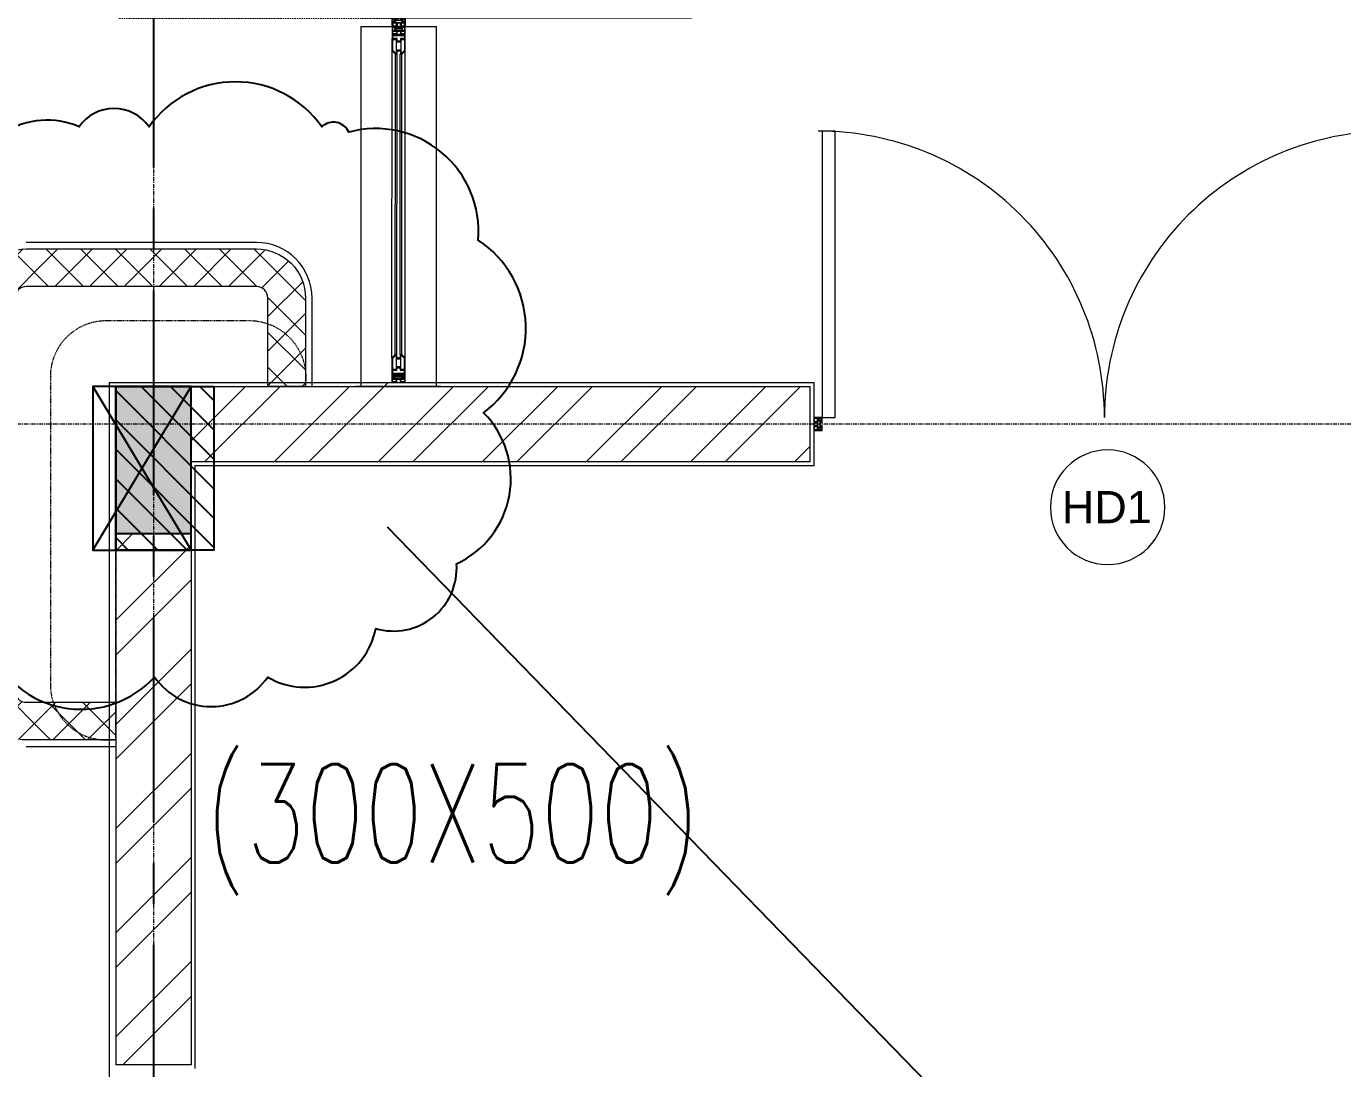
# Model space of a CAD drawing. Header units: millimetres. Extents: x 2659630 to 6742168, y -2425387 to -732288.
# Drawn here: x 3940122 to 3944147, y -1155237 to -1152052 of the extents above; entities that cross this region are included whole.
import ezdxf
from ezdxf.enums import TextEntityAlignment as Align

# ---------------------------------------------------------------- set-up
doc = ezdxf.new("R2010")
doc.units = ezdxf.units.MM
for name, pattern in [('CENTER', [2, 1.25, -0.25, 0.25, -0.25]), ('Grid Line', [22.224999999999994, 12.7, -3.174999999999999, 3.174999999999999, -3.174999999999999]), ('Hidden', [7.143750000000001, 4.7625, -2.38125]), ('Overhead', [3.96875, 2.38125, -1.5875])]:
    doc.linetypes.add(name, pattern=pattern)
for name, color, linetype, lineweight in [('A-ANNO-DIMS', 211, 'Continuous', 9), ('A-DETL-THIN', 151, 'Continuous', 18), ('A-DOOR', 31, 'Continuous', 18), ('A-DOOR-FRAM', 31, 'Continuous', 18), ('A-DOOR-IDEN', 31, 'Continuous', 9), ('A-FLOR-OVHD', 1, 'Overhead', 18), ('A-hatch', 253, 'Continuous', 0), ('A-PLASTER', 50, 'Continuous', 0), ('A-WALL', 113, 'Continuous', 9), ('A-WALL-PATT', 111, 'Continuous', 0), ('S-GRID', 1, 'Continuous', 9)]:
    doc.layers.add(name, color=color, linetype=linetype, lineweight=lineweight)
for name, color, linetype in [('A-RCC LINE', 6, 'Continuous'), ('REVISION CLOUD', 7, 'Continuous'), ('S-COLUMN', 1, 'Continuous'), ('S-COLUMN HATCH', 8, 'Continuous'), ('S-COLUMN NO', 2, 'Continuous'), ('S-COLUMN SIZES', 2, 'Continuous'), ('S-GRIDE LINE', 8, 'CENTER')]:
    doc.layers.add(name, color=color, linetype=linetype)
doc.layers.get('A-ANNO-DIMS').off()
doc.styles.add('Arial_1', font='arial.ttf', dxfattribs={"height": 98.35329341317356})
doc.styles.add('ROMANS', font='r.shx', dxfattribs={"width": 0.7})
pattern_1 = [(45, (3771155.868324937, -1322788.619425277), (-159.0990257669732, 159.0990257669732), []), (45, (3771261.934341937, -1322788.619425277), (-159.0990257669732, 159.0990257669732), [])]

# ---------------------------------------------------------------- blocks, each defined once
blk = doc.blocks.new('DOOR-DW5-4000X2500-PLN')
at = {"layer": 'A-DOOR'}
for p, q in [((0.01863343481090851, 3962.966979749006), (40.01862848890596, 3962.986871354602)), ((0.04349794183508493, 3912.966985931504), (0.01863343481090851, 3962.966979749006)), ((37.51987202334567, 3960.485628438386), (2.519876351085259, 3960.468223283475)), ((2.519876351085259, 3960.468223283475), (2.524849252455169, 3950.468224520038)), ((2.524849252455169, 3950.468224520038), (15.02484770683805, 3950.474440646707)), ((12.52609124133596, 3947.973197730491), (2.526092477812199, 3947.968224829092)), ((2.526092477812199, 3947.968224829092), (2.54298267190461, 3914.003762934706)), ((12.52982091740705, 3940.473198657855), (12.52609124133596, 3947.973197730491)), ((15.02484770683805, 3950.474440646707), (15.02857738290913, 3942.974441574072)), ((25.02484647036181, 3950.479413548048), (37.52484492477379, 3950.485629674862)), ((25.02857614640379, 3942.979414475412), (25.02484647036181, 3950.479413548048)), ((37.52608815010171, 3947.985629984032), (27.52608938657795, 3947.980657082575)), ((27.52608938657795, 3947.980657082575), (27.52981906267814, 3940.480658009968)), ((37.52484492477379, 3950.485629674862), (37.51987202334567, 3960.485628438386)), ((37.54297834422323, 3914.021168089617), (37.52608815010171, 3947.985629984032)), ((40.01862848890596, 3962.986871354602), (40.04349299587193, 3912.986877537041)), ((10.04846960675786, 3902.971960069321), (0.04349794183508493, 3912.966985931504)), ((0.04349794183508493, 3912.966985931504), (0.7342215431854129, 2937.011693675013)), ((2.54298267190461, 3914.003762934706), (11.0827601593046, 3905.472474720998)), ((11.0827601593046, 3905.472474720998), (12.54722607225995, 3905.473202985566)), ((27.52981906267814, 3940.480658009968), (12.52982091740705, 3940.473198657855)), ((12.54225317086093, 3915.473201749119), (12.52982091740705, 3940.473198657855)), ((12.54225317086093, 3915.473201749061), (27.54225131613202, 3915.480661101174)), ((12.54722607225995, 3905.473202985566), (12.54225317086093, 3915.473201749061)), ((15.02857738290913, 3942.974441574072), (25.02857614640379, 3942.979414475412)), ((25.04349485060084, 3912.979418184957), (15.04349608707707, 3912.974445283558)), ((15.04349608707707, 3912.974445283558), (15.04846898850519, 3902.974446520093)), ((25.04846775199985, 3902.979419421434), (25.04349485060084, 3912.979418184957)), ((27.52981906267814, 3940.480658009968), (27.54225131613202, 3915.480661101174)), ((27.54225131613202, 3915.480661101174), (27.54722421753104, 3905.48066233765)), ((27.54722421753104, 3905.48066233765), (29.01169013051549, 3905.481390602217)), ((29.01169013051549, 3905.481390602217), (37.54297834422323, 3914.021168089617)), ((40.04349299587193, 3912.986877537041), (30.04846713377628, 3902.981905872119)), ((40.04349299587193, 3912.986877537041), (40.73421659722226, 2937.031585280609)), ((15.04846898850519, 3902.974446520093), (10.04846960675786, 3902.971960069321)), ((10.04846960675786, 3902.971960069321), (10.71035929460777, 2984.998734249733)), ((15.04846898850519, 3902.974446520093), (15.71034928923473, 2985.020097272209)), ((30.04846713377628, 3902.981905872119), (25.04846775199985, 3902.979419421434)), ((25.04846775199985, 3902.979419421434), (25.71034805275849, 2985.025070173608)), ((30.04846713377628, 3902.981905872119), (30.71034743447672, 2985.027556624351)), ((0.7342006171529647, 2975.012648543663), (10.72922647930682, 2985.017620208702)), ((11.76600348259672, 2982.518135478575), (3.234715268888976, 2973.978357991175)), ((10.72922647930682, 2985.017620208702), (15.71034928923473, 2985.020097272209)), ((13.23046939552296, 2982.518863743113), (11.76600348259672, 2982.518135478575)), ((13.23544229692197, 2972.518864979647), (13.23046939552296, 2982.518863743113)), ((15.72922586105415, 2985.020106659329), (15.73419876248227, 2975.020107895834)), ((25.71034805275849, 2985.025070173608), (30.72922400635434, 2985.0275660115)), ((25.73419752597692, 2975.025080797292), (25.72922462457791, 2985.025079560786)), ((29.69493345380761, 2982.527051359823), (28.23046754079405, 2982.526323095226)), ((28.23046754079405, 2982.526323095226), (28.23544044225127, 2972.52632433176)), ((38.2347109412076, 2973.995763146057), (29.69493345380761, 2982.527051359823)), ((30.72922400635434, 2985.0275660115), (40.73419567127712, 2975.032540149376)), ((0.7590651241480373, 2925.012654726219), (0.7342006171529647, 2975.012648543663)), ((3.234715268888976, 2973.978357991175), (3.251605462981388, 2940.013896096789)), ((3.251605462981388, 2940.013896096789), (13.25160422647605, 2940.018868998188)), ((28.23544044225127, 2972.52632433176), (13.23544229692197, 2972.518864979647)), ((13.24787455046317, 2947.518868070823), (13.23544229692197, 2972.518864979647)), ((13.24787455046317, 2947.518868070823), (28.24787269573426, 2947.526327422966)), ((13.25160422647605, 2940.018868998188), (13.24787455046317, 2947.518868070823)), ((15.73419876248227, 2975.020107895834), (25.73419752597692, 2975.025080797292)), ((25.74911623020307, 2945.025084506749), (15.7491174666502, 2945.020111605292)), ((15.7491174666502, 2945.020111605292), (15.75284714269219, 2937.520112532657)), ((25.75284590621595, 2937.525085434114), (25.74911623020307, 2945.025084506749)), ((28.23544044225127, 2972.52632433176), (28.24787269573426, 2947.526327422966)), ((28.24787269573426, 2947.526327422966), (28.25160237177624, 2940.02632835033)), ((28.25160237177624, 2940.02632835033), (38.25160113530001, 2940.031301251671)), ((38.25160113530001, 2940.031301251671), (38.2347109412076, 2973.995763146057)), ((40.73419567127712, 2975.032540149376), (40.75906017824309, 2925.032546331757)), ((40.75906017824309, 2925.032546331757), (0.7590651241480373, 2925.012654726219)), ((0.7590651241480373, 2925.012654726219), (15.75906326944823, 2925.020114078332)), ((0.7714973776310217, 2900.012657817279), (0.7590651241480373, 2925.012654726219)), ((15.77149552296032, 2900.020117169421), (0.7714973776310217, 2900.012657817279)), ((0.7843910321244039, 2900.012657817279), (0.7719587786414195, 2875.012660908425)), ((13.76005809698836, 2923.019119745295), (2.760059457097668, 2923.013649553759)), ((2.760059457097668, 2923.013649553759), (2.764037778222701, 2915.013650542998)), ((2.764037778222701, 2915.013650542998), (13.76403641808429, 2915.019120734592)), ((4.266881470772205, 2909.295647185092), (2.766881656250916, 2909.294901249814)), ((2.766881656250916, 2909.294901249814), (2.770253904978745, 2902.513652088324)), ((2.770253904978745, 2902.513652088324), (8.770253163093003, 2902.516635829146)), ((2.779417883430142, 2890.011664473539), (2.783396204555174, 2898.011663484358)), ((2.783396204555174, 2898.011663484358), (13.78339484438766, 2898.006193292822)), ((15.75284714269219, 2937.520112532657), (3.252848688309314, 2937.513896405959)), ((3.252848688309314, 2937.513896405959), (3.257821589708328, 2927.513897642406)), ((3.257821589708328, 2927.513897642406), (38.25781726199784, 2927.531302797288)), ((4.266486445238115, 2910.090003338817), (4.266881470772205, 2909.295647185092)), ((8.765860189916566, 2911.350458004279), (6.647334206296364, 2911.349404482084)), ((8.770253163093003, 2902.516635829146), (8.765860189916566, 2911.350458004279)), ((30.76502889642143, 2913.027574914042), (10.7650313693739, 2913.017629111244)), ((10.7650313693739, 2913.017629111244), (10.76801511022495, 2907.017629853188)), ((10.76801511022495, 2907.017629853188), (30.76801263724337, 2907.027575655986)), ((30.76900721751736, 2905.027575903223), (10.76900969046983, 2905.017630100425)), ((10.76900969046983, 2905.017630100425), (10.77025291585596, 2902.517630409537)), ((10.77025291585596, 2902.517630409537), (15.77025229757419, 2902.520116860251)), ((13.76403641808429, 2915.019120734592), (13.76005809698836, 2923.019119745295)), ((13.78339484438766, 2898.006193292822), (13.77941652332083, 2890.006194281945)), ((15.75906326944823, 2925.020114078332), (15.76403617084725, 2915.020115314866)), ((15.76403617084725, 2915.020115314866), (25.76403493434191, 2915.025088216207)), ((15.77025229757419, 2902.520116860251), (15.77149552296032, 2900.020117169421)), ((15.77941627602559, 2890.005199701729), (15.7843891774537, 2900.005198465224)), ((38.25284436059883, 2937.53130156087), (25.75284590621595, 2937.525085434114)), ((25.7590620330011, 2925.025086979673), (40.75906017821399, 2925.032546331757)), ((25.76403493434191, 2915.025088216207), (25.7590620330011, 2925.025086979673)), ((25.77025106112706, 2902.52508976165), (30.77025044284528, 2902.527576212393)), ((25.77149428642588, 2900.025090070878), (25.77025106112706, 2902.52508976165)), ((40.77149243175518, 2900.032549422933), (25.77149428642588, 2900.025090070878)), ((25.78438794094836, 2900.000225563766), (25.77941503954935, 2890.00022680033)), ((38.76005500581232, 2923.031551998836), (27.76005636595073, 2923.0260818073)), ((27.76005636595073, 2923.0260818073), (27.76403468704666, 2915.026082796481)), ((27.76403468704666, 2915.026082796481), (38.76403332693735, 2915.031552987959)), ((27.7794147922541, 2889.999232220027), (27.78339311340824, 2897.999231230846)), ((27.78339311340824, 2897.999231230846), (38.78339175324072, 2897.99376103931)), ((30.76801263724337, 2907.027575655986), (30.76502889642143, 2913.027574914042)), ((30.77025044284528, 2902.527576212393), (30.76900721751736, 2905.027575903223)), ((34.88438320593559, 2911.36344648985), (32.7658572223736, 2911.362392967654)), ((32.7658572223736, 2911.362392967654), (32.77025019555003, 2902.528570792754)), ((32.77025019555003, 2902.528570792754), (38.7702494536934, 2902.531554533576)), ((37.26687739038607, 2909.3120577597), (37.26648236485198, 2910.106413913483)), ((38.76687720490736, 2909.312803694862), (37.26687739038607, 2909.3120577597)), ((38.25781726199784, 2927.531302797288), (38.25284436059883, 2937.53130156087)), ((38.76403332693735, 2915.031552987959), (38.76005500581232, 2923.031551998836)), ((38.7702494536934, 2902.531554533576), (38.76687720490736, 2909.312803694862)), ((38.78339175324072, 2897.99376103931), (38.77941343211569, 2889.993762028491)), ((40.75906017821399, 2925.032546331757), (40.77149243175518, 2900.032549422933)), ((40.77195383273647, 2874.992769302888), (40.78438608624856, 2899.992766211682)), ((0.7719587786414195, 2875.012660908425), (15.77195692394162, 2875.005201556283)), ((2.773201756703202, 2877.511666018865), (2.776574005460134, 2884.292915180413)), ((8.77320101481746, 2877.508682278014), (2.773201756703202, 2877.511666018865)), ((2.776574005460134, 2884.292915180413), (4.276573819981422, 2884.292169245222)), ((13.77941652332083, 2890.006194281945), (2.779417883430142, 2890.011664473539)), ((4.276573819981422, 2884.292169245222), (4.276968845486408, 2885.086525398947)), ((6.659068004431901, 2886.343557975371), (8.777593988023, 2886.342504453147)), ((8.777593988023, 2886.342504453147), (8.77320101481746, 2877.508682278014)), ((10.77320076752221, 2877.507687697856), (10.77444399287924, 2880.007687388745)), ((15.77320014929865, 2877.505201247201), (10.77320076752221, 2877.507687697856)), ((10.77444399287924, 2880.007687388745), (30.77444151992677, 2879.997741585947)), ((10.77543857318233, 2882.007687141479), (10.77842231400427, 2888.007686399593)), ((30.77543610020075, 2881.99774133868), (10.77543857318233, 2882.007687141479)), ((10.77842231400427, 2888.007686399593), (30.7784198410518, 2887.997740596795)), ((15.77195692394162, 2875.005201556283), (15.77320014929865, 2877.505201247201)), ((25.77941503954935, 2890.00022680033), (15.77941627602559, 2890.005199701729)), ((25.77319891282241, 2877.500228345802), (25.77195568746538, 2875.000228654942)), ((25.77195568746538, 2875.000228654942), (40.77195383273647, 2874.992769302888)), ((30.77319829456974, 2877.497741895117), (25.77319891282241, 2877.500228345802)), ((38.77941343211569, 2889.993762028491), (27.7794147922541, 2889.999232220027)), ((30.77444151992677, 2879.997741585947), (30.77319829456974, 2877.497741895117)), ((30.7784198410518, 2887.997740596795), (30.77543610020075, 2881.99774133868)), ((32.77319804727449, 2877.496747314843), (32.77759102048003, 2886.330569489801)), ((38.77319730538875, 2877.493763573992), (32.77319804727449, 2877.496747314843)), ((32.77759102048003, 2886.330569489801), (34.89611700407113, 2886.329515967576)), ((37.27696476512938, 2885.07011482431), (37.27656973959529, 2884.275758670527)), ((37.27656973959529, 2884.275758670527), (38.77656955414568, 2884.275012735336)), ((38.77656955414568, 2884.275012735336), (38.77319730538875, 2877.493763573992)), ((0.7714973776310217, 1100.012657817279), (0.7590651241480373, 1075.012660908338)), ((15.77149552296032, 1100.005198465136), (0.7714973776310217, 1100.012657817279)), ((0.7719587786414195, 1125.012654726132), (15.77195692394162, 1125.020114078274)), ((0.7843910321244039, 1100.012657817279), (0.7719587786414195, 1125.012654726132)), ((2.766881656250916, 1090.730414384743), (2.770253904978745, 1097.511663546233)), ((4.266881470772205, 1090.729668449465), (2.766881656250916, 1090.730414384743)), ((2.770253904978745, 1097.511663546233), (8.770253163093003, 1097.508679805411)), ((8.77320101481746, 1122.516633356543), (2.773201756703202, 1122.513649615692)), ((2.773201756703202, 1122.513649615692), (2.776574005460134, 1115.732400454144)), ((2.776574005460134, 1115.732400454144), (4.276573819981422, 1115.733146389335)), ((13.77941652332083, 1110.019121352612), (2.779417883430142, 1110.013651161018)), ((2.779417883430142, 1110.013651161018), (2.783396204555174, 1102.013652150199)), ((2.783396204555174, 1102.013652150199), (13.78339484438766, 1102.019122341735)), ((4.266486445238115, 1089.93531229574), (4.266881470772205, 1090.729668449465)), ((4.276573819981422, 1115.733146389335), (4.276968845486408, 1114.93879023561)), ((8.765860189916566, 1088.674857630278), (6.647334206296364, 1088.675911152473)), ((6.659068004431901, 1113.681757659186), (8.777593988023, 1113.68281118141)), ((8.770253163093003, 1097.508679805411), (8.765860189916566, 1088.674857630278)), ((8.777593988023, 1113.68281118141), (8.77320101481746, 1122.516633356543)), ((10.7650313693739, 1087.007686523313), (10.76801511022495, 1093.007685781369)), ((30.76502889642143, 1086.997740720515), (10.7650313693739, 1087.007686523313)), ((10.76801511022495, 1093.007685781369), (30.76801263724337, 1092.997739978571)), ((10.76900969046983, 1095.007685534132), (10.77025291585596, 1097.50768522502)), ((30.76900721751736, 1094.997739731334), (10.76900969046983, 1095.007685534132)), ((10.77025291585596, 1097.50768522502), (15.77025229757419, 1097.505198774306)), ((15.77320014929865, 1122.520114387356), (10.77320076752221, 1122.517627936701)), ((10.77320076752221, 1122.517627936701), (10.77444399287924, 1120.017628245812)), ((10.77444399287924, 1120.017628245812), (30.77444151992677, 1120.02757404861)), ((30.77543610020075, 1118.027574295877), (10.77543857318233, 1118.017628493079)), ((10.77543857318233, 1118.017628493079), (10.77842231400427, 1112.017629234964)), ((10.77842231400427, 1112.017629234964), (30.7784198410518, 1112.027575037762)), ((13.78339484438766, 1102.019122341735), (13.77941652332083, 1110.019121352612)), ((15.77025229757419, 1097.505198774306), (15.77149552296032, 1100.005198465136)), ((15.77195692394162, 1125.020114078274), (15.77320014929865, 1122.520114387356)), ((25.77941503954935, 1110.025088834227), (15.77941627602559, 1110.020115932828)), ((15.77941627602559, 1110.020115932828), (15.7843891774537, 1100.020117169333)), ((25.77149428642588, 1100.000225563679), (25.77025106112706, 1097.500225872907)), ((25.77025106112706, 1097.500225872907), (30.77025044284528, 1097.497739422164)), ((40.77149243175518, 1099.992766211624), (25.77149428642588, 1100.000225563679)), ((25.77195568746538, 1125.025086979615), (40.77195383273647, 1125.032546331669)), ((25.77319891282241, 1122.525087288755), (25.77195568746538, 1125.025086979615)), ((30.77319829456974, 1122.52757373944), (25.77319891282241, 1122.525087288755)), ((25.78438794094836, 1100.025090070791), (25.77941503954935, 1110.025088834227)), ((38.77941343211569, 1110.031553606066), (27.7794147922541, 1110.02608341453)), ((27.7794147922541, 1110.02608341453), (27.78339311340824, 1102.026084403711)), ((27.78339311340824, 1102.026084403711), (38.78339175324072, 1102.031554595247)), ((30.76801263724337, 1092.997739978571), (30.76502889642143, 1086.997740720515)), ((30.77025044284528, 1097.497739422164), (30.76900721751736, 1094.997739731334)), ((30.77444151992677, 1120.02757404861), (30.77319829456974, 1122.52757373944)), ((30.7784198410518, 1112.027575037762), (30.77543610020075, 1118.027574295877)), ((32.7658572223736, 1088.662922666903), (32.77025019555003, 1097.496744841803)), ((34.88438320593559, 1088.661869144707), (32.7658572223736, 1088.662922666903)), ((32.77025019555003, 1097.496744841803), (38.7702494536934, 1097.493761100981)), ((38.77319730538875, 1122.531552060565), (32.77319804727449, 1122.528568319714)), ((32.77319804727449, 1122.528568319714), (32.77759102048003, 1113.694746144756)), ((32.77759102048003, 1113.694746144756), (34.89611700407113, 1113.695799666981)), ((37.26687739038607, 1090.713257874857), (37.26648236485198, 1089.918901721074)), ((38.76687720490736, 1090.712511939695), (37.26687739038607, 1090.713257874857)), ((37.27656973959529, 1115.74955696403), (38.77656955414568, 1115.750302899221)), ((37.27696476512938, 1114.955200810247), (37.27656973959529, 1115.74955696403)), ((38.7702494536934, 1097.493761100981), (38.76687720490736, 1090.712511939695)), ((38.77656955414568, 1115.750302899221), (38.77319730538875, 1122.531552060565)), ((38.78339175324072, 1102.031554595247), (38.77941343211569, 1110.031553606066)), ((40.75906017821399, 1074.9927693028), (40.77149243175518, 1099.992766211624)), ((40.77195383273647, 1125.032546331669), (40.78438608624856, 1100.032549422875)), ((0.03751763451145962, 87.02010789571796), (0.7342215431854129, 1063.013621959544)), ((0.7590651241480373, 1075.012660908338), (0.7342006171529647, 1025.012667090894)), ((0.7590651241480373, 1075.012660908338), (15.75906326944823, 1075.005201556225)), ((40.75906017824309, 1074.9927693028), (0.7590651241480373, 1075.012660908338)), ((2.760059457097668, 1077.011666080798), (2.764037778222701, 1085.011665091559)), ((13.76005809698836, 1077.006195889262), (2.760059457097668, 1077.011666080798)), ((2.764037778222701, 1085.011665091559), (13.76403641808429, 1085.006194899965)), ((3.234715268888976, 1026.046957643382), (3.251605462981388, 1060.011419537768)), ((3.251605462981388, 1060.011419537768), (13.25160422647605, 1060.006446636369)), ((3.252848688309314, 1062.511419228598), (3.257821589708328, 1072.511417992151)), ((15.75284714269219, 1062.5052031019), (3.252848688309314, 1062.511419228598)), ((3.257821589708328, 1072.511417992151), (38.25781726199784, 1072.494012837269)), ((13.24787455046317, 1052.506447563734), (13.23544229692197, 1027.50645065491)), ((13.25160422647605, 1060.006446636369), (13.24787455046317, 1052.506447563734)), ((13.24787455046317, 1052.506447563734), (28.24787269573426, 1052.498988211591)), ((13.76403641808429, 1085.006194899965), (13.76005809698836, 1077.006195889262)), ((15.7491174666502, 1055.005204029265), (15.75284714269219, 1062.5052031019)), ((25.74911623020307, 1055.000231127808), (15.7491174666502, 1055.005204029265)), ((15.75906326944823, 1075.005201556225), (15.76403617084725, 1085.005200319691)), ((15.76403617084725, 1085.005200319691), (25.76403493434191, 1085.00022741835)), ((25.75284590621595, 1062.500230200443), (25.74911623020307, 1055.000231127808)), ((38.25284436059883, 1062.494014073687), (25.75284590621595, 1062.500230200443)), ((25.76403493434191, 1085.00022741835), (25.7590620330011, 1075.000228654884)), ((25.7590620330011, 1075.000228654884), (40.75906017821399, 1074.9927693028)), ((27.76005636595073, 1076.999233827257), (27.76403468704666, 1084.999232838076)), ((38.76005500581232, 1076.993763635721), (27.76005636595073, 1076.999233827257)), ((27.76403468704666, 1084.999232838076), (38.76403332693735, 1084.993762646598)), ((28.23544044225127, 1027.498991302797), (28.24787269573426, 1052.498988211591)), ((28.24787269573426, 1052.498988211591), (28.25160237177624, 1059.998987284227)), ((28.25160237177624, 1059.998987284227), (38.25160113530001, 1059.994014382886)), ((38.25160113530001, 1059.994014382886), (38.2347109412076, 1026.0295524885)), ((38.25781726199784, 1072.494012837269), (38.25284436059883, 1062.494014073687)), ((38.76403332693735, 1084.993762646598), (38.76005500581232, 1076.993763635721)), ((40.0375126885483, 87.0002162901801), (40.73421659722226, 1062.993730353948)), ((40.73419567127712, 1024.992775485181), (40.75906017824309, 1074.9927693028)), ((0.7342006171529647, 1025.012667090894), (10.72922647930682, 1015.007695425855)), ((11.76600348259672, 1017.507180155982), (3.234715268888976, 1026.046957643382)), ((10.04248929943424, 97.01513375790091), (10.71035929460777, 1015.026581384824)), ((10.72922647930682, 1015.007695425855), (15.71034928923473, 1015.005218362348)), ((13.23046939552296, 1017.506451891444), (11.76600348259672, 1017.507180155982)), ((13.23544229692197, 1027.50645065491), (13.23046939552296, 1017.506451891444)), ((28.23544044225127, 1027.498991302797), (13.23544229692197, 1027.50645065491)), ((15.04248868118157, 97.01264730712865), (15.71034928923473, 1015.005218362348)), ((15.72922586105415, 1015.005208975228), (15.73419876248227, 1025.005207738723)), ((15.73419876248227, 1025.005207738723), (25.73419752597692, 1025.000234837265)), ((25.04248744467623, 97.00767440578784), (25.71034805275849, 1015.000245460949)), ((25.71034805275849, 1015.000245460949), (30.72922400635434, 1014.997749623057)), ((25.73419752597692, 1025.000234837265), (25.72922462457791, 1015.000236073771)), ((28.23046754079405, 1017.498992539331), (28.23544044225127, 1027.498991302797)), ((29.69493345380761, 1017.498264274735), (28.23046754079405, 1017.498992539331)), ((38.2347109412076, 1026.0295524885), (29.69493345380761, 1017.498264274735)), ((30.04248682645266, 97.00518795510288), (30.71034743447672, 1014.997759010206)), ((30.72922400635434, 1014.997749623057), (40.73419567127712, 1024.992775485181)), ((0.03751763451145962, 87.02010789571796), (0.0126531274872832, 37.02011407821556)), ((10.04248929943424, 97.01513375790091), (0.03751763451145962, 87.02010789571796)), ((2.520112170488574, 52.01886899812962), (2.537002364580985, 85.98333089251537)), ((2.537002364580985, 85.98333089251537), (11.07677985198097, 94.51461910622311)), ((15.04248868118157, 97.01264730712865), (10.04248929943424, 97.01513375790091)), ((11.07677985198097, 94.51461910622311), (12.54124576493632, 94.51389084165567)), ((12.53627286353731, 84.5138920781028), (12.52384061008343, 59.51389516936615)), ((12.54124576493632, 94.51389084165567), (12.53627286353731, 84.513892078161)), ((12.53627286353731, 84.513892078161), (27.5362710088084, 84.50643272604793)), ((15.03751577975345, 87.01264854366309), (15.04248868118157, 97.01264730712865)), ((25.03751454327721, 87.00767564226408), (15.03751577975345, 87.01264854366309)), ((25.04248744467623, 97.00767440578784), (25.03751454327721, 87.00767564226408)), ((30.04248682645266, 97.00518795510288), (25.04248744467623, 97.00767440578784)), ((27.52383875535452, 59.50643581725308), (27.5362710088084, 84.50643272604793)), ((27.5362710088084, 84.50643272604793), (27.54124391020741, 94.5064314895717)), ((27.54124391020741, 94.5064314895717), (29.00570982319186, 94.50570322500425)), ((29.00570982319186, 94.50570322500425), (37.5369980368996, 85.96592573760427)), ((40.0375126885483, 87.0002162901801), (30.04248682645266, 97.00518795510288)), ((37.5369980368996, 85.96592573760427), (37.52010784277809, 52.00146384318941)), ((40.01264818158234, 37.0002224726195), (40.0375126885483, 87.0002162901801)), ((2.513896043761633, 39.51887054374674), (2.518868945131544, 49.51886930718319)), ((2.518868945131544, 49.51886930718319), (15.01886739951442, 49.51265318051446)), ((12.52011093401234, 52.0138960967306), (2.520112170488574, 52.01886899812962)), ((12.52384061008343, 59.51389516936615), (12.52011093401234, 52.0138960967306)), ((27.52383875535452, 59.50643581725308), (12.52384061008343, 59.51389516936615)), ((15.01886739951442, 49.51265318051446), (15.02259707558551, 57.01265225315001)), ((15.02259707558551, 57.01265225315001), (25.02259583908017, 57.0076793518092)), ((25.02259583908017, 57.0076793518092), (25.01886616303818, 49.50768027917366)), ((25.01886616303818, 49.50768027917366), (37.51886461745016, 49.5014641523594)), ((27.52010907925433, 52.00643674464663), (27.52383875535452, 59.50643581725308)), ((37.52010784277809, 52.00146384318941), (27.52010907925433, 52.00643674464663)), ((37.51886461745016, 49.5014641523594), (37.51389171602204, 39.50146538883564)), ((0.0126531274872832, 37.02011407821556), (40.01264818158234, 37.0002224726195)), ((37.51389171602204, 39.50146538883564), (2.513896043761633, 39.51887054374674))]:
    blk.add_line(p, q, dxfattribs=at)
at = {"layer": 'A-DOOR', "linetype": 'Hidden'}
for points in [[(40.90822099908837, 2835.389090599318), (-834.0718692384544, 2835.389090599318), (-834.0718692384544, 2874.992746867822), (40.90822099908837, 2874.992746867822)], [(40.90822099908837, 1164.636225035239), (-834.0718692384544, 1164.636225035239), (-834.0718692384544, 1125.032568766735), (40.90822099908837, 1125.032568766735)]]:
    blk.add_lwpolyline(points, close=True, dxfattribs=at)
at = {"layer": 'A-DOOR'}
for points in [[(40.81706850786577, 2835.389090599318), (915.7971587454085, 2835.389090599318), (915.7971587454085, 2874.992746867822), (40.81706850786577, 2874.992746867822)], [(40.81706850786577, 1164.636225035239), (915.7971587454085, 1164.636225035239), (915.7971587454085, 1125.032568766735), (40.81706850786577, 1125.032568766735)]]:
    blk.add_lwpolyline(points, close=True, dxfattribs=at)
for centre, radius, start, end in [((4.765523385169217, 2912.026743417548), 1.999999999999995, 340.2041684219279, 255.5509804422839), ((36.76551942844526, 2912.042656702019), 1.999999999999994, 284.5060048131287, 199.852816831774), ((4.777931781864027, 2887.02276818754), 2.000000000000063, 340.1471831666576, 255.4939951868713), ((36.77792782516917, 2887.006854903069), 1.99999999999998, 284.4490195577161, 199.7958315765032), ((40.81706850786577, 2874.992746867822), 874.9800902375381, 269.997015564182, 0), ((40.81706850786577, 1125.032568766735), 874.9800902375381, 0, 90.002984435818), ((4.765523385169217, 1087.998572217009), 1.999999999999995, 104.4490195577161, 19.79583157650317), ((4.777931781864027, 1113.002547447017), 2.000000000000063, 104.5060048131287, 19.85281683177398), ((36.76551942844526, 1087.982658932538), 1.999999999999994, 160.1471831666576, 75.49399518687132), ((36.77792782516917, 1113.018460731488), 1.99999999999998, 160.2041684219278, 75.5509804422839)]:
    blk.add_arc(centre, radius, start, end, dxfattribs=at)
at = {"layer": 'A-DOOR', "linetype": 'Hidden'}
for centre, start, end in [((40.90822099908837, 2874.992746867822), 180, 270.002984435818), ((40.90822099908837, 1125.032568766735), 89.99701556418204, 180)]:
    blk.add_arc(centre, 874.9800902375381, start, end, dxfattribs=at)
at = {"layer": 'A-DOOR-FRAM'}
for p, q in [((0.01863343481090851, 3962.96697974889), (0.006201181269716471, 3987.966976657859)), ((13.00719415411004, 3985.973441676848), (2.007195514248451, 3985.96797148537)), ((2.007195514248451, 3985.96797148537), (2.011173835373484, 3977.967972474551)), ((13.01117247523507, 3977.973442666029), (13.00719415411004, 3985.973441676848)), ((15.00619932656991, 3987.974436009943), (15.01117222796893, 3977.97443724639)), ((25.01117099149269, 3977.979410147789), (25.00619809012278, 3987.979408911284)), ((38.0071910629631, 3985.985873930418), (27.00719242307241, 3985.980403738911)), ((27.00719242307241, 3985.980403738911), (27.01117074419744, 3977.980404728063)), ((38.01116938405903, 3977.985874919599), (38.0071910629631, 3985.985873930418)), ((40.00619623536477, 3987.986868263339), (40.01862848887686, 3962.986871354544)), ((15.018631580082, 3962.974439100944), (0.01863343481090851, 3962.96697974889)), ((2.011173835373484, 3977.967972474551), (13.01117247523507, 3977.973442666029)), ((3.514017527922988, 3972.249969116703), (2.014017713372596, 3972.249223181396)), ((3.514017527922988, 3972.249969116703), (2.014017713372596, 3972.249223181396)), ((2.014017713372596, 3972.249223181396), (2.017389962129528, 3965.467974019877)), ((2.017389962129528, 3965.467974019877), (8.017389220243786, 3965.470957760786)), ((3.513622502388898, 3973.04432527037), (3.514017527922988, 3972.249969116703)), ((3.513622502388898, 3973.04432527037), (3.514017527922988, 3972.249969116703)), ((3.514017527922988, 3972.249969116703), (3.51738977667992, 3965.468719955155)), ((8.012996247038245, 3974.304779935919), (5.894470263418043, 3974.303726413636)), ((5.894470263418043, 3974.303726413636), (5.898863236623583, 3965.469904238504)), ((8.017389220243786, 3965.470957760786), (8.012996247038245, 3974.304779935919)), ((30.012164953514, 3975.981896845653), (10.01216742652468, 3975.971951042855)), ((10.01216742652468, 3975.971951042855), (10.01515116737573, 3969.971951784741)), ((10.01515116737573, 3969.971951784741), (30.01514869439416, 3969.981897587539)), ((30.01614327466814, 3967.981897834776), (10.01614574762061, 3967.971952031978)), ((10.01614574762061, 3967.971952031978), (10.01738897297764, 3965.471952341177)), ((10.01738897297764, 3965.471952341177), (15.01738835472497, 3965.474438791804)), ((15.01117222796893, 3977.97443724639), (25.01117099149269, 3977.979410147789)), ((15.01738835472497, 3965.474438791804), (15.018631580082, 3962.974439100944)), ((25.01738711824873, 3965.479411693261), (30.01738649999606, 3965.481898143975)), ((25.01863034357666, 3962.97941200246), (25.01738711824873, 3965.479411693261)), ((40.01862848887686, 3962.986871354544), (25.01863034357666, 3962.97941200246)), ((27.01117074419744, 3977.980404728063), (38.01116938405903, 3977.985874919599)), ((30.01514869439416, 3969.981897587539), (30.012164953514, 3975.981896845653)), ((30.01738649999606, 3965.481898143975), (30.01614327466814, 3967.981897834776)), ((34.13151926308637, 3974.317768421432), (32.01299327949528, 3974.316714899207)), ((32.01299327949528, 3974.316714899207), (32.01738625270082, 3965.482892724249)), ((32.01738625270082, 3965.482892724249), (38.01738551084418, 3965.4858764651)), ((34.13151926308637, 3974.317768421432), (34.13591223632102, 3965.483946246532)), ((36.51401344750775, 3972.266379691282), (36.51361842200276, 3973.060735845007)), ((36.51361842200276, 3973.060735845007), (36.51401344750775, 3972.266379691282)), ((38.01401326205814, 3972.267125626473), (36.51401344750775, 3972.266379691282)), ((38.01401326205814, 3972.267125626473), (36.51401344750775, 3972.266379691282)), ((36.51401344750775, 3972.266379691282), (36.51738569629379, 3965.48513052988)), ((38.01738551084418, 3965.4858764651), (38.01401326205814, 3972.267125626473)), ((0.0126531274872832, 37.02011407833197), (0.0002208739460911602, 12.02011716936249)), ((15.01265127275838, 37.01265472627711), (0.0126531274872832, 37.02011407833197)), ((2.001215206924826, 14.01912234185147), (2.005193528049858, 22.01912135267048)), ((13.00121384678641, 14.01365215037367), (2.001215206924826, 14.01912234185147)), ((2.005193528049858, 22.01912135267048), (13.00519216791145, 22.01365116119268)), ((2.00803740604897, 27.73787064582575), (2.011409654805902, 34.5191198073444)), ((3.508037220599363, 27.7371247105184), (2.00803740604897, 27.73787064582575)), ((3.508037220599363, 27.7371247105184), (2.00803740604897, 27.73787064582575)), ((2.011409654805902, 34.5191198073444), (8.01140891292016, 34.51613606643514)), ((3.507642195065273, 26.94276855685166), (3.508037220599363, 27.7371247105184)), ((3.507642195065273, 26.94276855685166), (3.508037220599363, 27.7371247105184)), ((3.508037220599363, 27.7371247105184), (3.511409469356295, 34.51837387206615)), ((5.888489956094418, 25.68336741358507), (5.892882929299958, 34.51718958871788)), ((8.00701593971462, 25.68231389130233), (5.888489956094418, 25.68336741358507)), ((8.01140891292016, 34.51613606643514), (8.00701593971462, 25.68231389130233)), ((10.00618711920106, 24.01514278436662), (10.00917086005211, 30.01514204248087)), ((30.00618464619038, 24.00519698156859), (10.00618711920106, 24.01514278436662)), ((10.00917086005211, 30.01514204248087), (30.00916838707053, 30.00519623968285)), ((10.01016544029699, 32.01514179524384), (10.01140866565402, 34.51514148604474)), ((30.01016296734451, 32.00519599244581), (10.01016544029699, 32.01514179524384)), ((10.01140866565402, 34.51514148604474), (15.01140804740135, 34.51265503541799)), ((13.00519216791145, 22.01365116119268), (13.00121384678641, 14.01365215037367)), ((15.00021901924629, 12.01265781727852), (15.0051919206453, 22.01265658083139)), ((15.0051919206453, 22.01265658083139), (25.00519068416907, 22.00768367943238)), ((15.01140804740135, 34.51265503541799), (15.01265127275838, 37.01265472627711)), ((25.00519068416907, 22.00768367943238), (25.00021778279915, 12.00768491593772)), ((25.01265003625304, 37.00768182476168), (25.01140681092511, 34.50768213396077)), ((25.01140681092511, 34.50768213396077), (30.01140619267244, 34.50519568324671)), ((40.01264818155323, 37.00022247267771), (25.01265003625304, 37.00768182476168)), ((27.00121211574879, 14.00669008831028), (27.00519043687382, 22.00668909915839)), ((38.00121075563948, 14.00121989680338), (27.00121211574879, 14.00669008831028)), ((27.00519043687382, 22.00668909915839), (38.00518907673541, 22.00121890762239)), ((30.00916838707053, 30.00519623968285), (30.00618464619038, 24.00519698156859)), ((30.01140619267244, 34.50519568324671), (30.01016296734451, 32.00519599244581)), ((32.00701297217165, 25.67037892801454), (32.01140594537719, 34.50420110297273)), ((34.12553895576275, 25.66932540579), (32.00701297217165, 25.67037892801454)), ((32.01140594537719, 34.50420110297273), (38.01140520352055, 34.50121736212168)), ((34.12553895576275, 25.66932540579), (34.12993192899739, 34.50314758068998)), ((36.50803314018412, 27.72071413593949), (36.50763811467914, 26.92635798221454)), ((36.50763811467914, 26.92635798221454), (36.50803314018412, 27.72071413593949)), ((36.50803314018412, 27.72071413593949), (36.51140538897016, 34.50196329734172)), ((38.00803295473452, 27.71996820074855), (36.50803314018412, 27.72071413593949)), ((38.00803295473452, 27.71996820074855), (36.50803314018412, 27.72071413593949)), ((38.00518907673541, 22.00121890762239), (38.00121075563948, 14.00121989680338)), ((38.01140520352055, 34.50121736212168), (38.00803295473452, 27.71996820074855)), ((40.00021592804114, 12.00022556388285), (40.01264818155323, 37.00022247267771))]:
    blk.add_line(p, q, dxfattribs=at)
for centre, radius, start, end in [((4.01265944232, 3974.981065349129), 2.000000000000116, 340.2041684219279, 255.5509804422839), ((36.01265548559604, 3974.996978633601), 2.000000000000063, 284.5060048131287, 199.852816831774), ((4.006679134996375, 25.00602847809205), 2.000000000000116, 104.4490195577161, 19.79583157650317), ((36.00667517827242, 24.99011519362102), 2.000000000000063, 160.1471831666576, 75.49399518687132)]:
    blk.add_arc(centre, radius, start, end, dxfattribs=at)
blk = doc.blocks.new('DOOR D9-1800X2500-PLN')
at = {"layer": 'A-DOOR'}
for p, q in [((11.9993177378783, 39.99970426291111, 8.664394364222292e-09), (12.00677708993317, 24.99970611758181, 8.664394364222292e-09)), ((12.01174999139039, 14.99970735411625, 8.664394364222292e-09), (12.01920934353257, -0.0002907912130467594, 8.664394364222292e-09)), ((12.01920934353257, 0.01260286328033544, 8.664394364222292e-09), (37.01920625238563, 0.0001706097973510623, 8.664394364222292e-09)), ((22.02666745908209, 15.00762810718152, 8.664394364222292e-09), (12.02666869558743, 15.01260100860964, 8.664394364222292e-09)), ((12.03164159704465, 25.01259977210429, 8.664394364222292e-09), (22.03164036048111, 25.00762687070528, 8.664394364222292e-09)), ((37.03909785792348, 40.0001656638924, 8.664394364222292e-09), (12.03910094912862, 40.01259791740449, 8.664394364222292e-09)), ((14.02020367645309, 2.011608035711106, 8.664394364222292e-09), (14.0256738679891, 13.01160667554359, 8.664394364222292e-09)), ((22.0202026872721, 2.007629714586074, 8.664394364222292e-09), (14.02020367645309, 2.011608035711106, 8.664394364222292e-09)), ((14.0256738679891, 13.01160667554359, 8.664394364222292e-09), (22.02567287886632, 13.00762835447676, 8.664394364222292e-09)), ((14.03263592996518, 27.01160494456417, 8.664394364222292e-09), (14.03810612150119, 38.01160358439665, 8.664394364222292e-09)), ((22.03263494078419, 27.00762662341003, 8.664394364222292e-09), (14.03263592996518, 27.01160494456417, 8.664394364222292e-09)), ((14.03810612150119, 38.01160358439665, 8.664394364222292e-09), (22.0381051323202, 38.00762526327162, 8.664394364222292e-09)), ((22.02567287886632, 13.00762835447676, 8.664394364222292e-09), (22.0202026872721, 2.007629714586074, 8.664394364222292e-09)), ((22.03164036048111, 25.00762687070528, 8.664394364222292e-09), (22.02666745908209, 15.00762810718152, 8.664394364222292e-09)), ((22.0381051323202, 38.00762526327162, 8.664394364222292e-09), (22.03263494078419, 27.00762662341003, 8.664394364222292e-09)), ((24.0241807612183, 10.00663414516021, 8.664394364222292e-09), (24.03412656401633, 30.00663167220773, 8.664394364222292e-09)), ((30.02418001933256, 10.00365040433826, 8.664394364222292e-09), (24.0241807612183, 10.00663414516021, 8.664394364222292e-09)), ((24.03412656401633, 30.00663167220773, 8.664394364222292e-09), (30.03412582213059, 30.00364793135668, 8.664394364222292e-09)), ((25.68830918543972, 5.887279835587833, 8.664394364222292e-09), (25.68936270766426, 8.005805819178931, 8.664394364222292e-09)), ((25.68936270766426, 8.005805819178931, 8.664394364222292e-09), (34.52318488279707, 8.001412845973391, 8.664394364222292e-09)), ((25.70129767101025, 32.00580285163596, 8.664394364222292e-09), (25.70235119323479, 34.12432883522706, 8.664394364222292e-09)), ((34.53511984596844, 32.00140987843042, 8.664394364222292e-09), (25.70129767101025, 32.00580285163596, 8.664394364222292e-09)), ((27.7396979155892, 3.504785651137354, 8.664394364222292e-09), (26.94534176186426, 3.50518067664234, 8.664394364222292e-09)), ((26.96175233650138, 36.50517659628531, 8.664394364222292e-09), (27.75610849028453, 36.50478157075122, 8.664394364222292e-09)), ((27.73895198039827, 2.004785836616065, 8.664394364222292e-09), (27.7396979155892, 3.504785651137354, 8.664394364222292e-09)), ((34.52020114194602, 2.001413587859133, 8.664394364222292e-09), (27.73895198039827, 2.004785836616065, 8.664394364222292e-09)), ((27.75610849028453, 36.50478157075122, 8.664394364222292e-09), (27.75685442547547, 38.00478138530161, 8.664394364222292e-09)), ((27.75685442547547, 38.00478138530161, 8.664394364222292e-09), (34.53810358681949, 38.00140913654468, 8.664394364222292e-09)), ((30.03412582213059, 30.00364793135668, 8.664394364222292e-09), (30.02418001933256, 10.00365040433826, 8.664394364222292e-09)), ((32.02417977206642, 10.00265582403517, 8.664394364222292e-09), (32.03412557486445, 30.0026533510827, 8.664394364222292e-09)), ((34.52417946295463, 10.00141259867814, 8.664394364222292e-09), (32.02417977206642, 10.00265582403517, 8.664394364222292e-09)), ((32.03412557486445, 30.0026533510827, 8.664394364222292e-09), (34.53412526569446, 30.00141012572567, 8.664394364222292e-09)), ((34.52318488279707, 8.001412845973391, 8.664394364222292e-09), (34.52020114194602, 2.001413587859133, 8.664394364222292e-09)), ((34.52666591361049, 15.00141198045458, 8.664394364222292e-09), (34.52417946295463, 10.00141259867814, 8.664394364222292e-09)), ((37.02666560452781, 15.00016875509755, 8.664394364222292e-09), (34.52666591361049, 15.00141198045458, 8.664394364222292e-09)), ((34.53412526569446, 30.00141012572567, 8.664394364222292e-09), (34.5316388150095, 25.00141074397834, 8.664394364222292e-09)), ((34.5316388150095, 25.00141074397834, 8.664394364222292e-09), (37.03163850586861, 25.00016751862131, 8.664394364222292e-09)), ((34.53810358681949, 38.00140913654468, 8.664394364222292e-09), (34.53511984596844, 32.00140987843042, 8.664394364222292e-09)), ((37.01920625238563, 0.0001706097973510623, 8.664394364222292e-09), (37.02666560452781, 15.00016875509755, 8.664394364222292e-09)), ((37.03163850586861, 25.00016751862131, 8.664394364222292e-09), (37.03909785792348, 40.0001656638924, 8.664394364222292e-09)), ((1763.021598934632, 40.00010571128223, 7.991541642305387e-09), (1788.021595843427, 40.01253796479432, 7.991541642305387e-09)), ((1763.029058286687, 25.00010756601114, 7.991541642305387e-09), (1763.021598934632, 40.00010571128223, 7.991541642305387e-09)), ((1765.529057977546, 25.00135079136817, 7.991541642305387e-09), (1763.029058286687, 25.00010756601114, 7.991541642305387e-09)), ((1763.034031188028, 15.00010880248738, 7.991541642305387e-09), (1765.534030878945, 15.0013520278444, 7.991541642305387e-09)), ((1763.04149054017, 0.000110657187178731, 7.991541642305387e-09), (1763.034031188028, 15.00010880248738, 7.991541642305387e-09)), ((1788.041487449023, 0.01254291067016311, 7.991541642305387e-09), (1763.04149054017, 0.000110657187178731, 7.991541642305387e-09)), ((1772.303842367081, 38.00472143269144, 7.991541642305387e-09), (1765.522593205736, 38.00134918393451, 7.991541642305387e-09)), ((1765.522593205736, 38.00134918393451, 7.991541642305387e-09), (1765.525576946588, 32.00134992582025, 7.991541642305387e-09)), ((1765.525576946588, 32.00134992582025, 7.991541642305387e-09), (1774.359399121546, 32.00574289902579, 7.991541642305387e-09)), ((1768.026571217692, 30.00259339847253, 7.991541642305387e-09), (1765.526571526862, 30.0013501731155, 7.991541642305387e-09)), ((1765.526571526862, 30.0013501731155, 7.991541642305387e-09), (1765.529057977546, 25.00135079136817, 7.991541642305387e-09)), ((1765.534030878945, 15.0013520278444, 7.991541642305387e-09), (1765.536517329601, 10.00135264606797, 7.991541642305387e-09)), ((1765.536517329601, 10.00135264606797, 7.991541642305387e-09), (1768.03651702049, 10.002595871425, 7.991541642305387e-09)), ((1774.371334084892, 8.005745866568759, 7.991541642305387e-09), (1765.537511909759, 8.001352893363219, 7.991541642305387e-09)), ((1765.537511909759, 8.001352893363219, 7.991541642305387e-09), (1765.54049565061, 2.001353635248961, 7.991541642305387e-09)), ((1765.54049565061, 2.001353635248961, 7.991541642305387e-09), (1772.321744812158, 2.004725884005893, 7.991541642305387e-09)), ((1768.03651702049, 10.002595871425, 7.991541642305387e-09), (1768.026571217692, 30.00259339847253, 7.991541642305387e-09)), ((1776.02657022854, 30.00657171959756, 7.991541642305387e-09), (1770.026570970425, 30.00358797874651, 7.991541642305387e-09)), ((1770.026570970425, 30.00358797874651, 7.991541642305387e-09), (1770.036516773223, 10.00359045172809, 7.991541642305387e-09)), ((1770.036516773223, 10.00359045172809, 7.991541642305387e-09), (1776.036516031338, 10.00657419255003, 7.991541642305387e-09)), ((1772.304588302271, 36.50472161814105, 7.991541642305387e-09), (1772.303842367081, 38.00472143269144, 7.991541642305387e-09)), ((1773.098944456055, 36.50511664367514, 7.991541642305387e-09), (1772.304588302271, 36.50472161814105, 7.991541642305387e-09)), ((1772.320998876967, 3.504725698527182, 7.991541642305387e-09), (1773.115355030692, 3.505120724032167, 7.991541642305387e-09)), ((1772.321744812158, 2.004725884005893, 7.991541642305387e-09), (1772.320998876967, 3.504725698527182, 7.991541642305387e-09)), ((1774.359399121546, 32.00574289902579, 7.991541642305387e-09), (1774.358345599321, 34.12426888261689, 7.991541642305387e-09)), ((1774.372387607116, 5.887219882977661, 7.991541642305387e-09), (1774.371334084892, 8.005745866568759, 7.991541642305387e-09)), ((1776.036516031338, 10.00657419255003, 7.991541642305387e-09), (1776.02657022854, 30.00657171959756, 7.991541642305387e-09)), ((1786.022590671055, 38.01154363178648, 7.991541642305387e-09), (1778.022591660236, 38.00756531066145, 7.991541642305387e-09)), ((1778.022591660236, 38.00756531066145, 7.991541642305387e-09), (1778.028061851772, 27.00756667079986, 7.991541642305387e-09)), ((1778.028061851772, 27.00756667079986, 7.991541642305387e-09), (1786.028060862591, 27.011544991954, 7.991541642305387e-09)), ((1788.029055195511, 25.01253981949412, 7.991541642305387e-09), (1778.029056432075, 25.00756691809511, 7.991541642305387e-09)), ((1778.029056432075, 25.00756691809511, 7.991541642305387e-09), (1778.034029333474, 15.00756815457135, 7.991541642305387e-09)), ((1778.034029333474, 15.00756815457135, 7.991541642305387e-09), (1788.034028096969, 15.01254105599946, 7.991541642305387e-09)), ((1786.035022924567, 13.01154672293342, 7.991541642305387e-09), (1778.03502391369, 13.00756840186659, 7.991541642305387e-09)), ((1778.03502391369, 13.00756840186659, 7.991541642305387e-09), (1778.040494105284, 2.007569761975901, 7.991541642305387e-09)), ((1778.040494105284, 2.007569761975901, 7.991541642305387e-09), (1786.040493116103, 2.011548083100934, 7.991541642305387e-09)), ((1786.028060862591, 27.011544991954, 7.991541642305387e-09), (1786.022590671055, 38.01154363178648, 7.991541642305387e-09)), ((1786.040493116103, 2.011548083100934, 7.991541642305387e-09), (1786.035022924567, 13.01154672293342, 7.991541642305387e-09)), ((1788.048946801166, 14.99964740150608, 7.991541642305387e-09), (1788.041487449023, -0.0003507438232190907, 7.991541642305387e-09)), ((1788.061379054678, 39.99964431030094, 7.991541642305387e-09), (1788.053919702623, 24.99964616497164, 7.991541642305387e-09))]:
    blk.add_line(p, q, dxfattribs=at)
for points, elevation in [([(76.64277656149352, 40.0452803390217), (76.64277656149352, 915.0253705765645), (37.03912029298954, 915.0253705765645), (37.03912029298954, 40.0452803390217)], 8.664394364222292e-09), ([(1723.417920231062, 40.04522038641153), (1723.417920231062, 915.0253106239543), (1763.021576499566, 915.0253106239543), (1763.021576499566, 40.04522038641153)], 7.991541642305387e-09)]:
    blk.add_lwpolyline(points, close=True, dxfattribs=dict(at, elevation=elevation))
for centre, radius, start, end in [((25.03912029298954, 40.04528033910901), 874.9800902375383, 359.997015564182, 90), ((1774.999298394076, 40.04528033910901), 874.9800902375383, 90, 180.002984435818), ((25.00909897327074, 4.006143613019958, 8.664394364222292e-09), 2.000000000000064, 70.1471831666576, 345.4939951868713), ((25.02501225774176, 36.0061396563251, 8.664394364222292e-09), 1.99999999999998, 14.44901955771611, 289.7958315765032), ((1775.035684534814, 36.00607970371493, 7.991541642305387e-09), 1.99999999999998, 250.2041684219278, 165.5509804422839), ((1775.051597819285, 4.006083660409786, 7.991541642305387e-09), 2.000000000000064, 194.5060048131287, 109.852816831774)]:
    blk.add_arc(centre, radius, start, end, dxfattribs=at)
blk = doc.blocks.new('M_Door Tag_Mahindra_2_0mm_2 - M_Door Tag_Mahindra 2-3264029-GROUND FLOOR PLAN-01')
at = {"layer": 'A-DOOR-IDEN'}
blk.add_circle((0, 0), 3.500000000000003, dxfattribs=at)
blk = doc.blocks.new('A$C2D2C472C')
at = {"layer": 'A-WALL-PATT'}
h = blk.add_hatch(dxfattribs=at)
h.set_pattern_fill('ANSI37', color=256, scale=600, style=0)
h.set_pattern_definition([(45, (-102930.4976328127, -114895.0412800389), (-53.03300858899107, 53.03300858899107), []), (135, (-102930.4976328127, -114895.0412800389), (-53.03300858899107, -53.03300858899106), [])])
edge = h.paths.add_edge_path()
edge.add_line((944.9995019281778, 1920.086653618404), (945.0008851355669, 2189.884832272088))
edge.add_arc((910.0008851359307, 2189.884989272134), 34.99999999998833, 359.9997429874282, 449.9997132388004)
edge.add_line((910.0010603083792, 2224.884989271683), (206.5573315929068, 2224.905706588062))
edge.add_arc((206.3435287130415, 2190.119336553427), 34.78702706265661, 89.64785493841943, 180.3515355871881)
edge.add_line((171.5571564060956, 2189.90590370784), (171.5104949169763, 989.9413756946597))
edge.add_arc((206.436017342523, 989.8668982434319), 34.92560183573225, 179.8778189455847, 270.1221930522632)
edge.add_line((206.5105021072231, 954.9413758334849), (479.9996885845903, 954.8601867418038))
edge.add_line((479.9996885845903, 954.8601867418038), (480.0000001211592, 839.860185584781))
edge.add_line((480.0000001211592, 839.860185584781), (206.5104973261623, 839.9413757038274))
edge.add_arc((206.4964083629893, 989.9011490803969), 149.9597740384099, 192.8758880656439, 270.00538303110875, ccw=False)
edge.add_line((60.30736402368348, 956.4841302904388), (60.0000001211738, 2189.906551396358))
edge.add_arc((204.1890972755355, 2195.622790524605), 144.3023600914457, 89.0594131363834, 182.2702476428867, ccw=False)
edge.add_arc((117.0175473045965, -14981488.51647655), 14983828.42245068, 89.99696775482101, 89.99965761188861, ccw=False)
edge.add_arc((909.9946922726667, 2189.870040024718), 150.0149508471489, 45.00209331497581, 89.99734813771352, ccw=False)
edge.add_arc((910.01583289064, 2189.891182187523), 149.9850524061101, -0.0026534085425282683, 45.00209331497041, ccw=False)
edge.add_line((1060.000885135916, 2189.884236272439), (1059.999510428475, 1919.979855106591))
edge.add_line((1059.999510428475, 1919.979855106591), (944.9995019281778, 1920.086653618404))
at = {"layer": 'A-DETL-THIN'}
for p, q in [((480.0000001211592, 1919.979955135757), (480.0000001211592, 1470.080902119953)), ((710.0000001211592, 1919.979855106591), (480.0000001211592, 1919.979955135757))]:
    blk.add_line(p, q, dxfattribs=at)
at = {"layer": 'A-FLOR-OVHD'}
blk.add_lwpolyline([(1060.015039278995, 1919.979955135757, 0.4573553732653892), (889.9995013178414, 2119.980286205158), (449.9996685099031, 2119.973406029894, 0.4142135623730199), (279.9996685099031, 1949.973406029894), (279.9996685099031, 1009.833727096237, 0.4142135623730199), (449.9996685099031, 839.8337270962365), (480.0000001211592, 839.860185584781), (480.0000001211592, 1919.979955135757), (1060.015039278995, 1919.979955135757)], format="xyb", close=True, dxfattribs=at)
at = {"layer": 'A-PLASTER'}
for p, q in [((910.0017360480997, 2359.885395422127, -2.762502891338284e-08), (206.5580073158635, 2359.90570658783, -2.762502891338284e-08)), ((1079.999501315979, 1919.979855106591), (1080.000885134054, 2189.884135680288, -2.762502891338284e-08)), ((206.5458762606868, 819.9414255178854, -2.762502891338284e-08), (480.0000001226144, 819.9412260005774, -2.762502891338284e-08))]:
    blk.add_line(p, q, dxfattribs=at)
blk.add_arc((910.0008851359162, 2189.884990713108, -2.762502891338284e-08), 169.9999999999609, 359.9997426539467, 89.99971323877656, dxfattribs=at)
at = {"layer": 'A-WALL'}
blk.add_lwpolyline([(944.9995019281778, 1920.086653618404), (945.0008851355669, 2189.884832272088, 0.4142134102995745), (910.0010603083792, 2224.884989271683), (206.5573315929068, 2224.905706588062, 0.4178153354241026), (171.5571564060956, 2189.90590370784), (171.5104949169763, 989.9413756946597, 0.415463343301321), (206.5105021072231, 954.9413758334849), (479.9996885845903, 954.8601867418038), (480.0000001211592, 839.860185584781), (206.5104973261623, 839.9413757038274, -0.3498496930690036), (60.30736402368348, 956.4841302904388), (60.0000001211738, 2189.906551396358, -0.4307240834562548), (206.55790714467, 2339.905706588033, -1.173671556007594e-05), (910.0016355238768, 2339.884990711187, -0.1988908435200889), (1016.067405691763, 2295.950504510794, -0.1989338984303118), (1060.000885135916, 2189.884236272439), (1059.999510428475, 1919.979855106591)], format="xyb", close=True, dxfattribs=at)
blk = doc.blocks.new('A$C060F379A')
at = {"layer": 'S-COLUMN HATCH', "true_color": 0x939598}
h = blk.add_hatch(dxfattribs=at)
h.set_pattern_fill('ANSI31', color=252, scale=20, angle=270)
h.set_pattern_definition([(314.9999999999999, (-867840.839553806, -3632406.325471742), (44.90128060534576, 44.90128060534576), [])])
h.paths.add_polyline_path([(6789.302453602664, 17910.39840647019), (6789.302453602664, 18410.39720688947), (7089.304800598882, 18410.39720688947), (7089.304800598882, 17910.39840647019)])
at = {"layer": 'S-COLUMN', "color": 1}
blk.add_lwpolyline([(6789.302453602664, 17910.39840647019), (6789.302453602664, 18410.39720688947), (7089.304800598882, 18410.39720688947), (7089.304800598882, 17910.39840647019)], close=True, dxfattribs=at)
at = {"layer": 'S-GRIDE LINE', "ltscale": 500}
blk.add_line((6904.300556754693, 19704.01243478572), (6904.300556754693, 819.6706721161027), dxfattribs=at)
at = {"layer": 'S-COLUMN SIZES', "lineweight": -2, "style": 'ROMANS', "width": 0.7}
blk.add_text('(300X500)', height=300, dxfattribs=at).set_placement((7818.781979244202, 17106.15325253806, 1.758420671744976e-08), align=Align.MIDDLE_CENTER)

msp = doc.modelspace()

# ---------------------------------------------------------------- hatches: boundary and pattern name
at = {"layer": 'A-hatch', "true_color": 0x939598}
h = msp.add_hatch(color=252, dxfattribs=at)
h.dxf.hatch_style = 1
h.paths.add_polyline_path([(3940625.643084747, -1153152.245165208), (3940395.643084756, -1153152.243965633), (3940395.640737754, -1153602.243965626), (3940515.640828074, -1153602.244591492), (3940625.640737752, -1153602.245165203)])
at = {"layer": 'A-WALL-PATT'}
h = msp.add_hatch(dxfattribs=at)
h.set_pattern_fill('ANSI32', color=256, scale=600, angle=360, style=0)
h.set_pattern_definition(pattern_1)
h.paths.add_polyline_path([(3940625.646450163, -1153152.351841019), (3940625.646450163, -1153382.244013994), (3942518.31331662, -1153382.244013994), (3942518.313184509, -1153152.244013994), (3941387.646450163, -1153152.244013994), (3941387.646450163, -1153140.244013994), (3941125.646450163, -1153140.244013994), (3941125.646450163, -1153152.244013994), (3940395.646450163, -1153152.244013994), (3940395.646450163, -1153152.351841019)])
h = msp.add_hatch(dxfattribs=at)
h.set_pattern_fill('ANSI32', color=256, scale=600, angle=360, style=0)
h.set_pattern_definition(pattern_1)
h.paths.add_polyline_path([(3940395.646450163, -1155224.744013994), (3940625.646450163, -1155224.744013994), (3940625.646450163, -1153602.244013994), (3940395.646450163, -1153602.244013994)])

# ---------------------------------------------------------------- linework, layer by layer
at = {"layer": 'A-DETL-THIN'}
for p, q in [((3941145.646450163, -1153152.419703098, -2.762502891338284e-08), (3941145.646450163, -1152052.419703098, -2.762502891338284e-08)), ((3941145.646450163, -1152052.419703098, -2.762502891338284e-08), (3941375.646450163, -1152052.419703098, -2.762502891338284e-08)), ((3941375.646450163, -1152052.419703098, -2.762502891338284e-08), (3941375.646450163, -1153152.268538569, -2.762502891338284e-08)), ((3941388.980945844, -1153152.419703098, -2.762502891338284e-08), (3941127.924933599, -1153152.419703098, -2.762502891338284e-08)), ((3940375.646450163, -1155236.742682662), (3940375.646450163, -1157062.744985026))]:
    msp.add_line(p, q, dxfattribs=at)
at = {"layer": 'A-PLASTER'}
for p, q in [((3940375.646450163, -1153140.244013994), (3942530.313177617, -1153140.244013994)), ((3940375.646450163, -1153140.244013994), (3940375.646450163, -1155236.744013994)), ((3942530.313323513, -1153394.244013994, -1.381251445669142e-08), (3942530.313177617, -1153140.244013994, -1.314970765306656e-08)), ((3940637.646450163, -1153394.244013994), (3942530.313323513, -1153394.244013994)), ((3940637.646450163, -1153394.244013994), (3940637.646450163, -1155236.744013994))]:
    msp.add_line(p, q, dxfattribs=at)
at = {"layer": 'A-RCC LINE'}
msp.add_lwpolyline([(3940395.646450163, -1153602.244013994), (3940625.646450163, -1153602.244013994), (3940625.646450163, -1153152.244013994), (3940395.646450163, -1153152.244013994)], close=True, dxfattribs=at)
at = {"layer": 'A-WALL'}
for p, q in [((3940395.646450163, -1153152.244013994), (3942518.165994948, -1153152.244013994)), ((3940395.646450163, -1153152.244013994), (3940395.646450163, -1155224.744013994)), ((3942518.313316725, -1153382.428381794, -1.381251445669142e-08), (3942518.313184617, -1153152.432455414, -1.381251445669142e-08)), ((3940625.646450163, -1153382.244013994), (3942518.165994948, -1153382.244013994)), ((3940625.646450163, -1153382.244013994), (3940625.646450163, -1155224.744013994)), ((3941660.576999563, -1153382.512600276), (3941660.576999563, -1153382.512600211)), ((3940625.646450163, -1155224.744985026), (3940395.646450163, -1155224.744985026))]:
    msp.add_line(p, q, dxfattribs=at)
at = {"layer": 'REVISION CLOUD', "ltscale": 2500}
for p, q in [((3940325.644103167, -1153152.345289155), (3940625.646450163, -1153652.242814413)), ((3940325.644103167, -1153652.242814413), (3940625.646450163, -1153152.345389184))]:
    msp.add_line(p, q, dxfattribs=at)
msp.add_lwpolyline([(3939936.941303024, -1152573.578150923, 0.52056705), (3939722.542833867, -1152688.941806619, 0.52056705), (3939623.595073313, -1153018.549805011, 0.52056705), (3939623.595073313, -1153545.927739989, 0.52056705), (3939623.595073313, -1153545.927739989, 0.52056705), (3939689.5669068, -1153710.731739185, 0.52056705), (3939854.486500842, -1153974.416425383, 0.52056705), (3940019.406094884, -1153974.416425383, 0.52056705), (3940514.164877009, -1154040.339737578, 0.52056705), (3940860.497023465, -1154040.339737578, 0.52056705), (3941190.336211549, -1153892.014425785, 0.52056705), (3941437.710607773, -1153694.248770492, 0.52056705), (3941520.175399633, -1153232.798428999, 0.52056705), (3941503.682441261, -1152705.424775312, 0.52056705), (3941503.682441261, -1152705.424775312, 0.52056705), (3941503.682441261, -1152705.424775312, 0.52056705), (3941107.87141969, -1152375.812495629, 0.52056705), (3941107.87141969, -1152375.812495629, 0.52056705), (3941025.416617507, -1152359.333808225, 0.52056705), (3940497.671918639, -1152359.333808225, 0.52056705), (3940497.671918639, -1152359.333808225, 0.52056705), (3940283.273449481, -1152359.333808225, 0.52056705), (3939936.941303026, -1152573.578150923)], format="xyb", dxfattribs=at)
for points in [[(3940625.646450163, -1153152.345289155), (3940325.644103167, -1153152.345289155), (3940325.644103167, -1153652.242814413), (3940625.646450163, -1153652.242814413)], [(3940625.646450163, -1153152.244013994), (3940395.648347011, -1153152.244013994), (3940395.648347011, -1153652.242814413), (3940625.646450163, -1153652.242814413)]]:
    msp.add_lwpolyline(points, close=True, dxfattribs=at)
msp.add_lwpolyline([(3941225.000394197, -1153580.940134269), (3943322.013619836, -1155738.432297595)], dxfattribs=at)
at = {"layer": 'S-GRID', "linetype": 'Grid Line'}
for p, q in [((3940510.646450163, -1147511.232049632), (3940510.646450163, -1170742.970548767)), ((3934426.020365283, -1153267.244013994), (3966301.251120066, -1153267.244013994))]:
    msp.add_line(p, q, dxfattribs=at)

# ---------------------------------------------------------------- block references
at = {"layer": 'A-ANNO-DIMS'}
for name, p in [('A$C2D2C472C', (3939915.646450042, -1155072.325244291)), ('DOOR-DW5-4000X2500-PLN', (3941239.890462182, -1153152.432360915)), ('DOOR D9-1800X2500-PLN', (3942518.144299154, -1153287.423100416, -1.381251445669142e-08))]:
    msp.add_blockref(name, p, dxfattribs=at)
at = {"layer": 'A-DOOR-IDEN', "xscale": -49.99999999999997, "yscale": 49.99999999999997, "zscale": 49.99999999999997, "rotation": 328.1314105507045}
msp.add_blockref('M_Door Tag_Mahindra_2_0mm_2 - M_Door Tag_Mahindra 2-3264029-GROUND FLOOR PLAN-01', (3943428.009455707, -1153521.541805743, -1.381251445669142e-08), dxfattribs=at)
at = {"layer": 'S-COLUMN NO', "ltscale": 2500}
msp.add_blockref('A$C060F379A', (3933606.345893408, -1171562.641220883), dxfattribs=at)

# ---------------------------------------------------------------- texts
at = {"layer": 'A-DOOR-IDEN', "insert": (3943425.311496181, -1153472.082934202, -1.381251445669142e-08), "char_height": 98.35329341317359, "width": 208.8000000000003, "attachment_point": 2, "rotation": 0.13141055070453514, "line_spacing_factor": 0.9385317878468563, "style": 'Arial_1'}
msp.add_mtext('HD1', dxfattribs=at)

doc.saveas('drawing.dxf')
